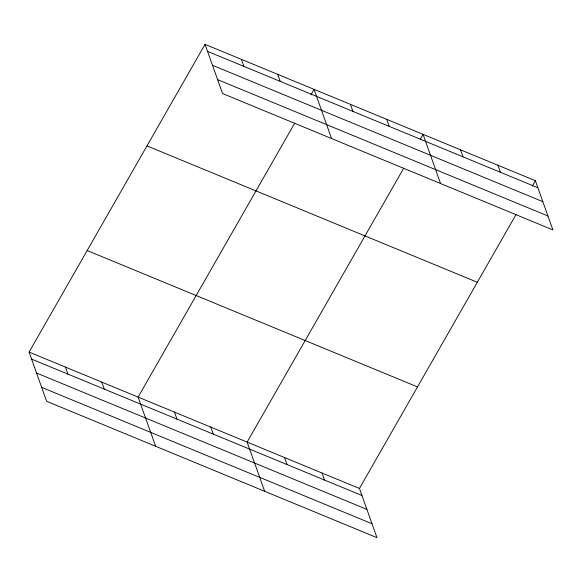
<?xml version="1.0" encoding="UTF-8"?>
<svg xmlns="http://www.w3.org/2000/svg" width="582" height="582" viewBox="0 0 582 582"><rect width="100%" height="100%" fill="white"/><g stroke="black" fill="none" stroke-linecap="round" stroke-linejoin="round"><path stroke-width="0.87" d="M29.1 352.088L359.443 488.465L376.961 537.652L46.618 401.282L29.1 352.088L205.039 44.348L535.382 180.718L552.9 229.912L222.557 93.535L205.039 44.348M294.696 123.202L138.116 397.091L155.627 446.285M310.904 94.859L314.054 89.352L331.565 138.538M403.712 168.205L247.132 442.094L264.643 491.288M420.364 139.076L423.063 134.355L440.581 183.541M359.443 488.465L516.03 214.569M532.232 186.233L535.382 180.718M207.541 51.376L537.884 187.746M212.495 65.286L542.839 201.663M217.603 79.625L547.946 215.995M146.977 145.9L477.327 282.277M87.162 250.536L417.505 386.906M31.603 359.116L361.946 495.493M36.557 373.033L366.9 509.403M41.664 387.365L372.007 523.742M497.945 165.266L500.447 172.294M460.508 149.807L463.01 156.842M386.732 119.354L389.234 126.381M350.393 104.353L352.896 111.38M277.716 74.351L280.218 81.378M241.377 59.349L243.88 66.377M322.006 473.006L324.509 480.034M284.569 457.554L287.072 464.582M210.793 427.093L213.296 434.121M174.455 412.092L176.957 419.12M101.777 382.09L104.28 389.118M65.439 367.089L67.941 374.117"/></g></svg>
